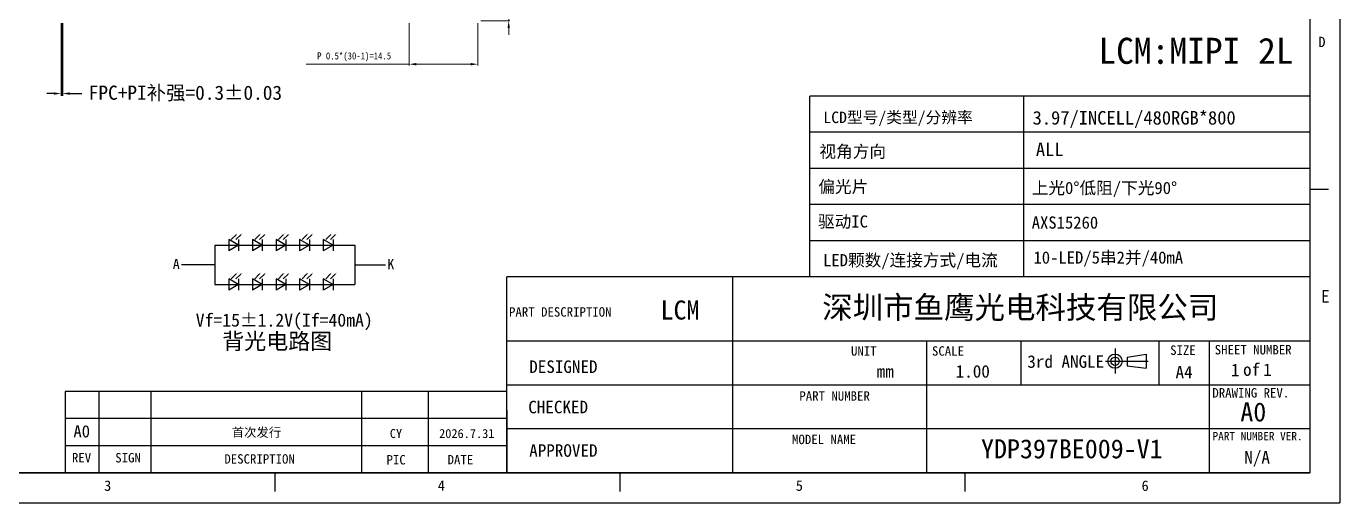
# Model space of a CAD drawing. Header units: millimetres. Extents: x 1248 to 1672, y 459 to 760.
# Drawn here: x 1394.9 to 1672.3, y 458.9 to 559.6 of the extents above; entities that cross this region are included whole.
import ezdxf
from ezdxf.enums import TextEntityAlignment as Align

# ---------------------------------------------------------------- set-up
doc = ezdxf.new("R2010")
doc.units = ezdxf.units.MM
for name, color, linetype in [('dim', 4, 'Continuous'), ('DIM（标注）', 3, 'Continuous'), ('FPC', 7, 'Continuous'), ('TEXT', 2, 'Continuous'), ('标 注', 3, 'Continuous')]:
    doc.layers.add(name, color=color, linetype=linetype)
doc.layers.add('图框', color=7, linetype='Continuous', lineweight=30)
doc.styles.get("Standard").update_dxf_attribs({"font": 'txt', "bigfont": 'gbcbig.shx'})
doc.styles.add('STYLE1', font='', dxfattribs={"width": 0.9})
doc.styles.add('仿宋', font='', dxfattribs={"height": 2.5})
doc.styles.add('宋', font='', dxfattribs={"height": 2})
doc.styles.add('宋体', font='')
doc.styles.add('黑体', font='simhei.ttf')
doc.styles.get('STYLE1').set_extended_font_data('KaiTi_GB2312')
doc.styles.get('仿宋').set_extended_font_data('FangSong_GB2312')
doc.styles.get('宋').set_extended_font_data('NSimSun')
doc.styles.get('宋体').set_extended_font_data('SimSun')
doc.dimstyles.new('STANDARD$0', dxfattribs={"dimtxt": 1.5, "dimasz": 1.5, "dimexe": 0.25, "dimexo": 0.5, "dimgap": 0.4, "dimtad": 1, "dimzin": 9, "dimdsep": 46, "dimtxsty": 'STYLE1', "dimcen": 1.5, "dimclrd": 256, "dimclre": 256, "dimclrt": 256, "dimadec": 0, "dimazin": 0, "dimtfac": 1, "dimtmove": 0, "dimatfit": 3, "dimfxl": 1, "dimtolj": 1, "dimtzin": 0, "dimlwd": 5, "dimlwe": 5, "dimarcsym": 0})
doc.dimstyles.new('无公差', dxfattribs={"dimtxt": 1.8, "dimasz": 1.5, "dimexe": 0.625, "dimexo": 0.625, "dimtad": 1, "dimzin": 9, "dimdsep": 46, "dimtxsty": 'Standard', "dimcen": 2.5, "dimclrd": 4, "dimclre": 4, "dimclrt": 4, "dimadec": 0, "dimazin": 2, "dimtp": 0.3, "dimtm": 0.3, "dimtfac": 1, "dimtmove": 0, "dimatfit": 3, "dimfxl": 1, "dimarcsym": 0})

# ---------------------------------------------------------------- blocks, each defined once
blk = doc.blocks.new('THIRD-PROJ_BL0')
at = {"linetype": 'Continuous'}
blk.add_line((257.13, 38.11), (257.13, 34.11), dxfattribs=at)
at = {"color": 7, "linetype": 'Continuous'}
for p, q in [((255.59, 36.06), (262.41, 36.06)), ((259.04, 36.73), (262.11, 37.22)), ((259.04, 36.73), (259.04, 35.31)), ((262.11, 37.22), (262.11, 34.94)), ((259.04, 35.31), (262.11, 34.94))]:
    blk.add_line(p, q, dxfattribs=at)
for centre, radius in [((257.13, 36.08), 1.14), ((257.13, 36.06), 0.67)]:
    blk.add_circle(centre, radius, dxfattribs=at)
blk = doc.blocks.new('*D18')
at = {"layer": 'Defpoints', "color": 0}
for p in [(1402.2, 560.74), (1402.5, 560.74), (1402.5, 545.36)]:
    blk.add_point(p, dxfattribs=at)
at = {"layer": '标 注', "color": 3, "lineweight": -2}
for p, q in [((1402.2, 560.24), (1402.2, 544.86)), ((1402.5, 560.24), (1402.5, 544.86)), ((1400.7, 545.36), (1399.2, 545.36)), ((1402.2, 545.36), (1402.5, 545.36)), ((1404, 545.36), (1406.57, 545.36))]:
    blk.add_line(p, q, dxfattribs=at)
at = {"layer": '标 注', "color": 3}
for points in [[(1400.7, 545.61), (1400.7, 545.11), (1402.2, 545.36)], [(1404, 545.61), (1404, 545.11), (1402.5, 545.36)]]:
    blk.add_solid(points, dxfattribs=at)
at = {"layer": '标 注', "color": 7, "insert": (1428.47, 545.36), "char_height": 3, "attachment_point": 5, "style": '宋体'}
blk.add_mtext('FPC+PI补强=0.3%%P0.03', dxfattribs=at)
blk = doc.blocks.new('*D33')
at = {"layer": 'Defpoints', "color": 0}
for p in [(1475.72, 560.74), (1490.22, 560.74), (1475.72, 551.57)]:
    blk.add_point(p, dxfattribs=at)
at = {"layer": 'DIM（标注）', "lineweight": 5}
for p, q in [((1475.72, 560.24), (1475.72, 551.32)), ((1490.22, 560.24), (1490.22, 551.32)), ((1475.72, 551.57), (1454, 551.57)), ((1488.72, 551.57), (1477.22, 551.57))]:
    blk.add_line(p, q, dxfattribs=at)
at = {"layer": 'DIM（标注）'}
for points in [[(1477.22, 551.82), (1477.22, 551.32), (1475.72, 551.57)], [(1488.72, 551.82), (1488.72, 551.32), (1490.22, 551.57)]]:
    blk.add_solid(points, dxfattribs=at)
at = {"layer": 'DIM（标注）', "insert": (1464.11, 553.12), "char_height": 1.5, "attachment_point": 5, "style": 'STYLE1'}
blk.add_mtext('\\A1;P 0.5*(30-1)=14.5', dxfattribs=at)
blk = doc.blocks.new('*D34')
at = {"layer": 'Defpoints', "color": 0}
for p in [(1490.37, 563.74), (1496.75, 563.74), (1490.37, 560.74)]:
    blk.add_point(p, dxfattribs=at)
at = {"layer": 'DIM（标注）', "lineweight": 5}
for p, q in [((1496.75, 565.24), (1496.75, 566.74)), ((1490.87, 563.74), (1497, 563.74)), ((1496.75, 560.74), (1496.75, 563.74)), ((1490.87, 560.74), (1497, 560.74)), ((1496.75, 559.24), (1496.75, 557.74))]:
    blk.add_line(p, q, dxfattribs=at)
at = {"layer": 'DIM（标注）'}
for points in [[(1496.5, 565.24), (1497, 565.24), (1496.75, 563.74)], [(1496.5, 559.24), (1497, 559.24), (1496.75, 560.74)]]:
    blk.add_solid(points, dxfattribs=at)
at = {"layer": 'DIM（标注）', "insert": (1495.6, 562.24), "char_height": 1.5, "attachment_point": 5, "rotation": 90, "style": 'STYLE1'}
blk.add_mtext('\\A1;3', dxfattribs=at)

msp = doc.modelspace()

# ---------------------------------------------------------------- linework, layer by layer
at = {"color": 7, "linetype": 'Continuous'}
for p in [(1672.27, 759.652), (1248.077, 458.856)]:
    msp.add_line(p, (1672.27, 458.856), dxfattribs=at)
at = {"linetype": 'Continuous'}
for p, q in [((1665.955, 753.338), (1665.955, 465.17)), ((1665.955, 525.155), (1669.902, 525.155)), ((1254.391, 465.17), (1665.955, 465.17)), ((1447.342, 465.17), (1447.342, 461.224)), ((1520.224, 465.17), (1520.224, 461.224)), ((1593.105, 465.17), (1593.105, 461.224))]:
    msp.add_line(p, q, dxfattribs=at)
at = {"color": 4, "linetype": 'Continuous'}
for p, q in [((1665.955, 544.818), (1560.356, 544.818)), ((1560.356, 506.607), (1560.356, 544.818)), ((1605.558, 506.607), (1605.558, 544.818)), ((1665.955, 537.176), (1560.356, 537.176)), ((1665.955, 529.534), (1560.356, 529.534)), ((1665.955, 521.892), (1560.356, 521.892)), ((1665.955, 514.249), (1560.356, 514.249)), ((1496.362, 465.17), (1496.362, 506.607)), ((1665.955, 506.607), (1496.362, 506.607)), ((1544.098, 465.17), (1544.098, 506.607)), ((1567.965, 493.016), (1496.362, 493.016)), ((1665.955, 493.016), (1567.965, 493.016)), ((1585.07, 465.17), (1585.07, 493.016)), ((1604.96, 483.734), (1604.96, 493.016)), ((1634.132, 483.734), (1634.132, 493.016)), ((1644.74, 465.17), (1644.74, 493.016)), ((1567.965, 483.734), (1496.362, 483.734)), ((1665.955, 483.734), (1567.965, 483.734)), ((1496.362, 482.385), (1403.1, 482.385)), ((1403.1, 482.385), (1403.1, 465.17)), ((1410.161, 482.385), (1410.161, 465.17)), ((1421.158, 482.385), (1421.158, 465.17)), ((1465.699, 465.17), (1465.699, 482.385)), ((1479.754, 482.385), (1479.754, 465.17)), ((1496.362, 478.43), (1496.362, 465.17)), ((1496.362, 476.647), (1403.1, 476.647)), ((1567.965, 474.452), (1496.362, 474.452)), ((1665.955, 474.452), (1567.965, 474.452)), ((1496.362, 470.908), (1403.1, 470.908)), ((1464.059, 465.17), (1328.581, 465.17)), ((1525.97, 465.17), (1423.68, 465.17)), ((1665.955, 465.17), (1525.97, 465.17))]:
    msp.add_line(p, q, dxfattribs=at)
at = {"layer": 'dim', "color": 1}
for p, q in [((1434.712, 513.293), (1439.702, 513.293)), ((1434.712, 513.293), (1434.712, 504.999)), ((1437.627, 514.49), (1437.627, 512.095)), ((1439.702, 513.293), (1437.627, 514.49)), ((1439.702, 513.293), (1437.627, 512.095)), ((1437.627, 513.293), (1442.617, 513.293)), ((1439.702, 514.49), (1439.702, 512.095)), ((1442.617, 514.49), (1442.617, 512.095)), ((1444.692, 513.293), (1442.617, 514.49)), ((1442.617, 513.293), (1447.607, 513.293)), ((1444.692, 513.293), (1442.617, 512.095)), ((1444.692, 514.49), (1444.692, 512.095)), ((1447.607, 514.49), (1447.607, 512.095)), ((1449.682, 513.293), (1447.607, 514.49)), ((1449.682, 513.293), (1447.607, 512.095)), ((1447.607, 513.293), (1452.597, 513.293)), ((1449.682, 514.49), (1449.682, 512.095)), ((1452.597, 514.49), (1452.597, 512.095)), ((1454.672, 513.293), (1452.597, 514.49)), ((1454.672, 513.293), (1452.597, 512.095)), ((1452.597, 513.293), (1464.239, 513.293)), ((1452.597, 513.293), (1457.588, 513.293)), ((1454.672, 514.49), (1454.672, 512.095)), ((1457.588, 514.49), (1457.588, 512.095)), ((1459.663, 513.293), (1457.588, 514.49)), ((1459.663, 513.293), (1457.588, 512.095)), ((1459.663, 514.49), (1459.663, 512.095)), ((1464.239, 513.293), (1464.239, 504.999)), ((1434.712, 509.146), (1427.667, 509.146)), ((1464.239, 509.146), (1470.732, 509.146)), ((1434.712, 504.999), (1439.702, 504.999)), ((1437.627, 506.197), (1437.627, 503.801)), ((1439.702, 504.999), (1437.627, 506.197)), ((1439.702, 504.999), (1437.627, 503.801)), ((1437.627, 504.999), (1442.617, 504.999)), ((1439.702, 506.197), (1439.702, 503.801)), ((1442.617, 506.197), (1442.617, 503.801)), ((1444.692, 504.999), (1442.617, 506.197)), ((1442.617, 504.999), (1447.607, 504.999)), ((1444.692, 504.999), (1442.617, 503.801)), ((1444.692, 506.197), (1444.692, 503.801)), ((1447.607, 506.197), (1447.607, 503.801)), ((1449.682, 504.999), (1447.607, 506.197)), ((1449.682, 504.999), (1447.607, 503.801)), ((1447.607, 504.999), (1452.597, 504.999)), ((1449.682, 506.197), (1449.682, 503.801)), ((1452.597, 506.197), (1452.597, 503.801)), ((1454.672, 504.999), (1452.597, 506.197)), ((1454.672, 504.999), (1452.597, 503.801)), ((1452.597, 504.999), (1464.239, 504.999)), ((1452.597, 504.999), (1457.588, 504.999)), ((1454.672, 506.197), (1454.672, 503.801)), ((1457.588, 506.197), (1457.588, 503.801)), ((1459.663, 504.999), (1457.588, 506.197)), ((1459.663, 504.999), (1457.588, 503.801)), ((1459.663, 506.197), (1459.663, 503.801))]:
    msp.add_line(p, q, dxfattribs=at)
for points in [[(1439.161, 515.516), (1438.141, 514.497)], [(1440.168, 515.505), (1439.148, 514.486)], [(1444.151, 515.516), (1443.132, 514.497)], [(1445.158, 515.505), (1444.138, 514.486)], [(1449.141, 515.516), (1448.122, 514.497)], [(1450.148, 515.505), (1449.129, 514.486)], [(1454.131, 515.516), (1453.112, 514.497)], [(1455.138, 515.505), (1454.119, 514.486)], [(1459.121, 515.516), (1458.102, 514.497)], [(1460.128, 515.505), (1459.109, 514.486)], [(1439.161, 507.223), (1438.141, 506.204)], [(1440.168, 507.212), (1439.148, 506.193)], [(1444.151, 507.223), (1443.132, 506.204)], [(1445.158, 507.212), (1444.138, 506.193)], [(1449.141, 507.223), (1448.122, 506.204)], [(1450.148, 507.212), (1449.129, 506.193)], [(1454.131, 507.223), (1453.112, 506.204)], [(1455.138, 507.212), (1454.119, 506.193)], [(1459.121, 507.223), (1458.102, 506.204)], [(1460.128, 507.212), (1459.109, 506.193)]]:
    msp.add_lwpolyline(points, dxfattribs=at)
for points in [[(1439.114, 515.563), (1439.44, 515.795), (1439.207, 515.47)], [(1440.121, 515.552), (1440.447, 515.784), (1440.214, 515.459)], [(1444.104, 515.563), (1444.43, 515.795), (1444.197, 515.47)], [(1445.111, 515.552), (1445.437, 515.784), (1445.204, 515.459)], [(1449.095, 515.563), (1449.42, 515.795), (1449.188, 515.47)], [(1450.101, 515.552), (1450.427, 515.784), (1450.194, 515.459)], [(1454.085, 515.563), (1454.41, 515.795), (1454.178, 515.47)], [(1455.092, 515.552), (1455.417, 515.784), (1455.185, 515.459)], [(1459.075, 515.563), (1459.4, 515.795), (1459.168, 515.47)], [(1460.082, 515.552), (1460.407, 515.784), (1460.175, 515.459)], [(1439.114, 507.27), (1439.44, 507.502), (1439.207, 507.177)], [(1440.121, 507.258), (1440.447, 507.491), (1440.214, 507.165)], [(1444.104, 507.27), (1444.43, 507.502), (1444.197, 507.177)], [(1445.111, 507.258), (1445.437, 507.491), (1445.204, 507.165)], [(1449.095, 507.27), (1449.42, 507.502), (1449.188, 507.177)], [(1450.101, 507.258), (1450.427, 507.491), (1450.194, 507.165)], [(1454.085, 507.27), (1454.41, 507.502), (1454.178, 507.177)], [(1455.092, 507.258), (1455.417, 507.491), (1455.185, 507.165)], [(1459.075, 507.27), (1459.4, 507.502), (1459.168, 507.177)], [(1460.082, 507.258), (1460.407, 507.491), (1460.175, 507.165)]]:
    msp.add_solid(points, dxfattribs=at)

# ---------------------------------------------------------------- block references
at = {"color": 4, "linetype": 'Continuous', "xscale": 1.325981809151926, "yscale": 1.325981809151926, "zscale": 1.325981809151926}
msp.add_blockref('THIRD-PROJ_BL0', (1283.862, 440.946), dxfattribs=at)

# ---------------------------------------------------------------- texts
at = {"color": 1, "linetype": 'Continuous', "style": '宋体'}
msp.add_text('LCM:MIPI 2L ', height=5.50792, rotation=0, dxfattribs=at).set_placement((1643.778, 551.646), align=Align.CENTER)
at = {"color": 4, "linetype": 'Continuous', "style": '宋体'}
for s, height, p in [('D', 2.21, (1667.758, 555.168)), ('E', 2.652, (1668.325, 501.175)), ('PART DESCRIPTION', 1.98897, (1496.819, 498.205)), ('UNIT', 1.989, (1569.042, 489.948)), ('SCALE', 1.989, (1586.147, 489.948)), ('SIZE', 1.989, (1636.455, 490.119)), ('SHEET NUMBER', 1.98897, (1645.87, 490.216)), ('3rd ANGLE', 2.652, (1606.286, 487.38)), ('DRAWING REV.', 1.98897, (1645.368, 481.098)), ('PART NUMBER', 1.98897, (1558.144, 480.441)), ('MODEL NAME', 1.989, (1556.596, 471.245)), ('PART NUMBER VER.', 1.74847, (1645.404, 472.069)), ('3', 2.21, (1411.304, 461.375)), ('4', 2.21, (1481.788, 461.4)), ('5', 2.21, (1557.395, 461.375)), ('6', 2.21, (1630.42, 461.362))]:
    msp.add_text(s, height=height, dxfattribs=at).set_placement(p)
at = {"color": 0, "linetype": 'Continuous', "style": '宋体'}
for s, height, rotation, p in [('LCD型号/类型/分辨率', 2.43593, 359.99988, (1578.986, 539.112)), ('视角方向', 2.5777, 359.99988, (1569.407, 531.816)), ('偏光片', 2.5777, 0.00012, (1567.42, 524.375)), ('驱动IC', 2.5777, 0.00012, (1567.349, 517.035)), ('LED颗数/连接方式/电流', 2.57771, 0.00012, (1581.596, 508.847))]:
    msp.add_text(s, height=height, rotation=rotation, dxfattribs=at).set_placement(p, align=Align.CENTER)
at = {"color": 1, "linetype": 'Continuous', "style": '宋体'}
for s, height, p in [('LCM ', 4.0277, (1534.301, 497.586)), ('A0', 4.0277, (1654.016, 476.04)), ('A0', 4.0277, (1654.016, 476.04)), ('A0', 2.5777, (1406.57, 472.669)), ('YDP397BE009-V1', 4.02767, (1615.685, 468.246))]:
    msp.add_text(s, height=height, dxfattribs=at).set_placement(p, align=Align.CENTER)
at = {"color": 4, "linetype": 'Continuous', "style": '宋体'}
for s, height, p in [('DESIGNED', 2.652, (1508.296, 486.289)), ('of', 2.652, (1653.656, 485.689)), ('mm', 2.652, (1576.268, 485.307)), ('1.00', 2.652, (1594.766, 485.307)), ('A4', 2.652, (1639.391, 485.146)), ('1', 2.652, (1650.193, 485.585)), ('1', 2.652, (1657.004, 485.635)), ('CHECKED', 2.652, (1507.198, 477.767)), ('REV', 1.989, (1406.535, 467.378)), ('SIGN', 1.989, (1416.358, 467.378)), ('DESCRIPTION', 1.98897, (1444.14, 467.127)), ('DATE', 1.989, (1486.547, 466.979)), ('APPROVED', 2.652, (1508.296, 468.571)), ('N/A', 2.652, (1654.824, 467.146))]:
    msp.add_text(s, height=height, dxfattribs=at).set_placement(p, align=Align.CENTER)
at = {"color": 4, "linetype": 'Continuous', "style": '宋'}
msp.add_text('CY', height=1.9097, dxfattribs=at).set_placement((1472.942, 473.494), align=Align.MIDDLE_CENTER)
at = {"color": 4, "linetype": 'Continuous', "style": '宋体'}
msp.add_text('PIC', height=1.989, rotation=0.26479, dxfattribs=at).set_placement((1472.98, 466.948), align=Align.CENTER)
at = {"color": 1, "attachment_point": 1, "style": '宋体'}
for s, insert, char_height, width in [('ALL', (1608.095, 534.994), 2.8658, 89.74362), ('10-LED/5串2并/40mA', (1607.587, 511.986), 2.57926, 75.94997)]:
    msp.add_mtext(s, dxfattribs=dict(at, insert=insert, char_height=char_height, width=width))
at = {"color": 2, "insert": (1562.964, 502.526), "char_height": 4.71744, "width": 92.79828, "attachment_point": 1, "style": '黑体'}
msp.add_mtext('{\\fSimSun|b0|i0|c134|p2;\\C4;深圳市鱼鹰光电科技有限公司}', dxfattribs=at)
at = {"color": 1, "style": '宋体'}
for tag, p, height in [('3.97/INCELL/480RGB*800', (1607.399, 538.804), 2.866), ('上光0°低阻/下光90°', (1607.216, 524.119), 2.579), ('AXS15260', (1607.216, 516.798), 2.579)]:
    msp.add_attdef(tag, p, '', height=height, dxfattribs=at)
at = {"layer": 'dim', "color": 1, "char_height": 2.16, "width": 25.36625, "attachment_point": 5, "style": '仿宋'}
for s, insert in [('{\\fSimSun|b0|i0|c134|p2;A}', (1426.537, 509.34)), ('{\\fSimSun|b0|i0|c134|p2;K }', (1471.834, 509.293))]:
    msp.add_mtext(s, dxfattribs=dict(at, insert=insert))
at = {"layer": 'FPC', "color": 1}
for s, style, p in [('首次发行', '宋体', (1443.479, 473.744)), ('2026.7.31', '宋', (1487.899, 473.494))]:
    msp.add_text(s, height=1.9097, dxfattribs=dict(at, style=style)).set_placement(p, align=Align.MIDDLE_CENTER)
at = {"layer": 'TEXT', "color": 7, "style": '宋体'}
msp.add_text('Vf=15%%P1.2V(If=40mA)', height=2.74801, dxfattribs=at).set_placement((1430.643, 496.095))
at = {"layer": '图框', "insert": (1436.234, 494.707), "char_height": 3.4091, "width": 26.82557, "attachment_point": 1, "style": '宋体'}
msp.add_mtext('背光电路图', dxfattribs=at)

# ---------------------------------------------------------------- dimensions: what is measured, and where the dimension line sits
at = {"layer": 'DIM（标注）', "color": 30}
dim = msp.add_linear_dim(base=(1496.745, 563.74), p1=(1490.368, 560.74), p2=(1490.368, 563.74), angle=90, dimstyle='STANDARD$0', override={"dimfxl": 0.8}, dxfattribs=at)
dim.commit()
dim.dimension.update_dxf_attribs({"geometry": '*D34', "text_midpoint": (1495.595, 562.24)})
dim = msp.add_linear_dim(base=(1475.718, 551.573), p1=(1490.218, 560.74), p2=(1475.718, 560.74), angle=180, text='P 0.5*(30-1)=<>', dimstyle='STANDARD$0', override={"dimfxl": 0.8}, dxfattribs=at)
dim.commit()
dim.dimension.update_dxf_attribs({"geometry": '*D33', "text_midpoint": (1464.111, 551.573), "dimtype": 160})
at = {"layer": '标 注', "color": 2}
dim = msp.add_linear_dim(base=(1402.501, 545.362), p1=(1402.201, 560.74), p2=(1402.501, 560.74), angle=180, text='FPC+PI补强=<>%%P0.03', dimstyle='无公差', override={"dimtxt": 3, "dimexe": 0.5, "dimexo": 0.5, "dimtad": 0, "dimtxsty": '宋体', "dimcen": 0.3, "dimclrd": 3, "dimclre": 3, "dimclrt": 7}, dxfattribs=at)
dim.commit()
dim.dimension.update_dxf_attribs({"geometry": '*D18', "text_midpoint": (1428.467, 545.362), "dimtype": 160})

doc.saveas('drawing.dxf')
